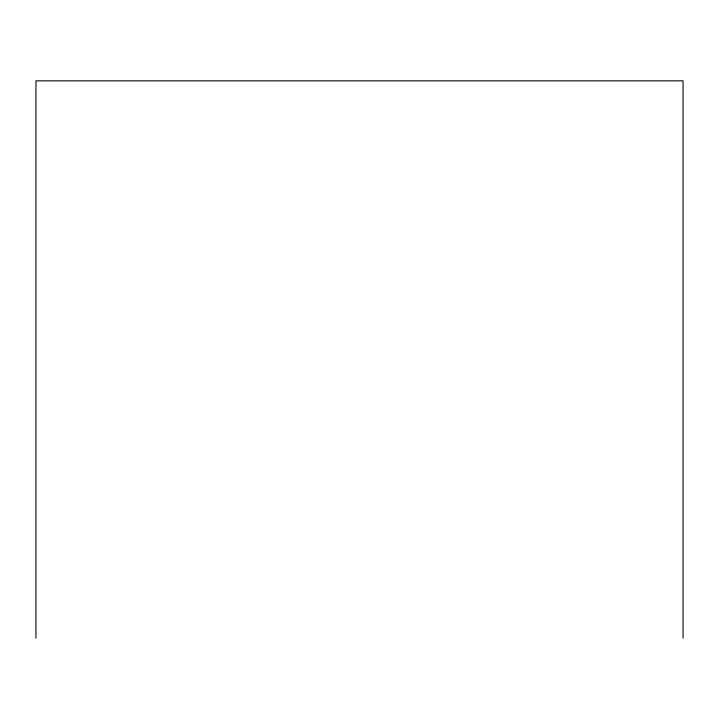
<?xml version="1.0" encoding="UTF-8"?>
<svg xmlns="http://www.w3.org/2000/svg" width="719" height="719" viewBox="0 0 719 719"><rect width="100%" height="100%" fill="white"/><g stroke="black" fill="none" stroke-linecap="round" stroke-linejoin="round"><path stroke-width="1.08" d="M683.05 638.157L683.05 80.843L35.95 80.843L35.95 638.157"/></g></svg>
